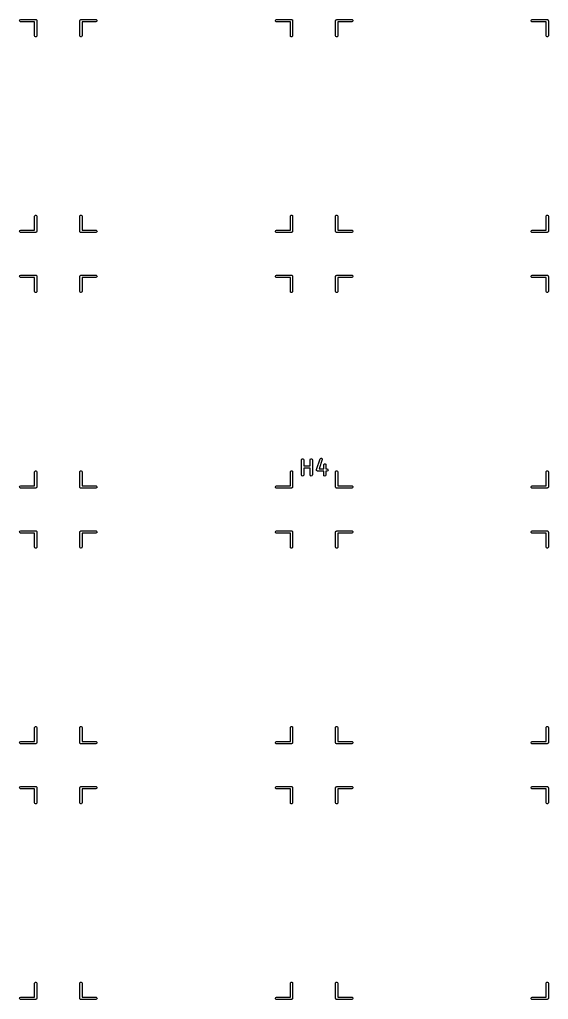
# Model space of a CAD drawing. Extents: x 2.98 to 9.56, y -3.21 to -0.64.
# Drawn here: x 8.181 to 9.565, y -3.207 to -0.642 of the extents above; entities that cross this region are included whole.
import ezdxf

# ---------------------------------------------------------------- set-up
doc = ezdxf.new("R2010")
doc.units = 0
doc.header["$MEASUREMENT"] = 0
doc.layers.add('BLACK', color=7, linetype='CONTINUOUS')

msp = doc.modelspace()

# ---------------------------------------------------------------- linework, layer by layer
at = {"layer": 'BLACK', "linetype": 'CONTINUOUS'}
for p, q in [((8.18114, -0.644172), (8.18215, -0.642423)), ((8.18149, -0.646161), (8.18114, -0.644172)), ((8.18304, -0.647459), (8.18149, -0.646161)), ((8.18215, -0.642423), (8.18405, -0.641732)), ((8.18405, -0.647637), (8.18304, -0.647459)), ((8.18405, -0.641732), (8.22342, -0.641732)), ((8.22047, -0.647637), (8.18405, -0.647637)), ((8.22047, -0.684055), (8.22047, -0.647637)), ((8.22342, -0.641732), (8.22381, -0.641799)), ((8.22381, -0.641799), (8.22393, -0.641777)), ((8.22393, -0.641777), (8.22405, -0.641842)), ((8.22405, -0.641842), (8.22443, -0.64191)), ((8.22443, -0.64191), (8.22502, -0.642403)), ((8.22502, -0.642403), (8.22568, -0.642787)), ((8.22568, -0.642787), (8.22577, -0.643037)), ((8.22577, -0.643037), (8.22598, -0.643208)), ((8.22598, -0.643208), (8.22611, -0.643964)), ((8.22611, -0.643964), (8.22637, -0.644685)), ((8.22637, -0.644685), (8.22637, -0.684055)), ((8.33858, -0.644685), (8.33865, -0.644301)), ((8.33858, -0.684055), (8.33858, -0.644685)), ((8.33862, -0.644172), (8.33869, -0.644058)), ((8.33865, -0.644301), (8.33862, -0.644172)), ((8.33869, -0.644058), (8.33876, -0.643675)), ((8.33876, -0.643675), (8.33925, -0.643087)), ((8.33925, -0.643087), (8.33963, -0.642423)), ((8.33963, -0.642423), (8.33988, -0.642332)), ((8.33988, -0.642332), (8.34005, -0.642127)), ((8.34005, -0.642127), (8.34081, -0.641994)), ((8.34081, -0.641994), (8.34153, -0.641732)), ((8.34153, -0.641732), (8.3809, -0.641732)), ((8.3809, -0.647637), (8.34448, -0.647637)), ((8.34448, -0.647637), (8.34448, -0.684055)), ((8.3809, -0.641732), (8.38191, -0.64191)), ((8.3828, -0.646947), (8.3809, -0.647637)), ((8.38191, -0.64191), (8.38346, -0.643208)), ((8.38381, -0.645197), (8.3828, -0.646947)), ((8.38346, -0.643208), (8.38381, -0.645197)), ((8.85043, -0.644172), (8.85144, -0.642423)), ((8.85079, -0.646161), (8.85043, -0.644172)), ((8.85233, -0.647459), (8.85079, -0.646161)), ((8.85144, -0.642423), (8.85334, -0.641732)), ((8.85334, -0.647637), (8.85233, -0.647459)), ((8.85334, -0.641732), (8.89271, -0.641732)), ((8.88976, -0.647637), (8.85334, -0.647637)), ((8.88976, -0.684055), (8.88976, -0.647637)), ((8.89271, -0.641732), (8.8931, -0.641799)), ((8.8931, -0.641799), (8.89323, -0.641777)), ((8.89323, -0.641777), (8.89334, -0.641842)), ((8.89334, -0.641842), (8.89372, -0.64191)), ((8.89372, -0.64191), (8.89431, -0.642403)), ((8.89431, -0.642403), (8.89497, -0.642787)), ((8.89497, -0.642787), (8.89507, -0.643037)), ((8.89507, -0.643037), (8.89527, -0.643208)), ((8.89527, -0.643208), (8.8954, -0.643964)), ((8.8954, -0.643964), (8.89567, -0.644685)), ((8.89567, -0.644685), (8.89567, -0.684055)), ((9.00787, -0.644685), (9.00794, -0.644301)), ((9.00787, -0.684055), (9.00787, -0.644685)), ((9.00791, -0.644172), (9.00798, -0.644058)), ((9.00794, -0.644301), (9.00791, -0.644172)), ((9.00798, -0.644058), (9.00805, -0.643675)), ((9.00805, -0.643675), (9.00854, -0.643087)), ((9.00854, -0.643087), (9.00892, -0.642423)), ((9.00892, -0.642423), (9.00917, -0.642332)), ((9.00917, -0.642332), (9.00935, -0.642127)), ((9.00935, -0.642127), (9.0101, -0.641994)), ((9.0101, -0.641994), (9.01082, -0.641732)), ((9.01082, -0.641732), (9.05019, -0.641732)), ((9.05019, -0.647637), (9.01378, -0.647637)), ((9.01378, -0.647637), (9.01378, -0.684055)), ((9.05019, -0.641732), (9.0512, -0.64191)), ((9.05209, -0.646947), (9.05019, -0.647637)), ((9.0512, -0.64191), (9.05275, -0.643208)), ((9.0531, -0.645197), (9.05209, -0.646947)), ((9.05275, -0.643208), (9.0531, -0.645197)), ((9.51973, -0.644172), (9.52074, -0.642423)), ((9.52008, -0.646161), (9.51973, -0.644172)), ((9.52162, -0.647459), (9.52008, -0.646161)), ((9.52074, -0.642423), (9.52263, -0.641732)), ((9.52263, -0.647637), (9.52162, -0.647459)), ((9.52263, -0.641732), (9.562, -0.641732)), ((9.55905, -0.647637), (9.52263, -0.647637)), ((9.55905, -0.684055), (9.55905, -0.647637)), ((9.562, -0.641732), (9.56239, -0.641799)), ((9.56239, -0.641799), (9.56252, -0.641777)), ((9.56252, -0.641777), (9.56263, -0.641842)), ((9.56263, -0.641842), (9.56301, -0.64191)), ((9.56301, -0.64191), (9.5636, -0.642403)), ((9.5636, -0.642403), (9.56427, -0.642787)), ((9.56427, -0.642787), (9.56436, -0.643037)), ((9.56436, -0.643037), (9.56456, -0.643208)), ((9.56456, -0.643208), (9.56469, -0.643964)), ((9.56469, -0.643964), (9.56496, -0.644685)), ((9.56496, -0.644685), (9.56496, -0.684055)), ((8.22116, -0.685953), (8.22047, -0.684055)), ((8.22291, -0.686963), (8.22116, -0.685953)), ((8.2249, -0.686612), (8.22291, -0.686963)), ((8.2262, -0.685065), (8.2249, -0.686612)), ((8.22637, -0.684055), (8.2262, -0.685065)), ((8.33927, -0.685953), (8.33858, -0.684055)), ((8.34102, -0.686963), (8.33927, -0.685953)), ((8.34301, -0.686612), (8.34102, -0.686963)), ((8.34431, -0.685065), (8.34301, -0.686612)), ((8.34448, -0.684055), (8.34431, -0.685065)), ((8.89045, -0.685953), (8.88976, -0.684055)), ((8.8922, -0.686963), (8.89045, -0.685953)), ((8.89419, -0.686612), (8.8922, -0.686963)), ((8.89549, -0.685065), (8.89419, -0.686612)), ((8.89567, -0.684055), (8.89549, -0.685065)), ((9.00856, -0.685953), (9.00787, -0.684055)), ((9.01031, -0.686963), (9.00856, -0.685953)), ((9.0123, -0.686612), (9.01031, -0.686963)), ((9.0136, -0.685065), (9.0123, -0.686612)), ((9.01378, -0.684055), (9.0136, -0.685065)), ((9.55974, -0.685953), (9.55905, -0.684055)), ((9.56149, -0.686963), (9.55974, -0.685953)), ((9.56348, -0.686612), (9.56149, -0.686963)), ((9.56478, -0.685065), (9.56348, -0.686612)), ((9.56496, -0.684055), (9.56478, -0.685065)), ((8.22065, -1.15549), (8.22195, -1.15394)), ((8.22195, -1.15394), (8.22393, -1.15359)), ((8.22393, -1.15359), (8.22568, -1.1546)), ((8.33876, -1.15549), (8.34005, -1.15394)), ((8.34005, -1.15394), (8.34204, -1.15359)), ((8.34204, -1.15359), (8.34379, -1.1546)), ((8.88994, -1.15549), (8.89124, -1.15394)), ((8.89124, -1.15394), (8.89323, -1.15359)), ((8.89323, -1.15359), (8.89497, -1.1546)), ((9.00805, -1.15549), (9.00935, -1.15394)), ((9.00935, -1.15394), (9.01134, -1.15359)), ((9.01134, -1.15359), (9.01308, -1.1546)), ((9.55923, -1.15549), (9.56053, -1.15394)), ((9.56053, -1.15394), (9.56252, -1.15359)), ((9.56252, -1.15359), (9.56427, -1.1546)), ((8.22047, -1.1565), (8.22065, -1.15549)), ((8.22047, -1.19291), (8.22047, -1.1565)), ((8.22568, -1.1546), (8.22637, -1.1565)), ((8.22637, -1.1565), (8.22637, -1.19587)), ((8.33858, -1.1565), (8.33876, -1.15549)), ((8.33858, -1.19587), (8.33858, -1.1565)), ((8.34379, -1.1546), (8.34448, -1.1565)), ((8.34448, -1.1565), (8.34448, -1.19291)), ((8.88976, -1.1565), (8.88994, -1.15549)), ((8.88976, -1.19291), (8.88976, -1.1565)), ((8.89497, -1.1546), (8.89567, -1.1565)), ((8.89567, -1.1565), (8.89567, -1.19587)), ((9.00787, -1.1565), (9.00805, -1.15549)), ((9.00787, -1.19587), (9.00787, -1.1565)), ((9.01308, -1.1546), (9.01378, -1.1565)), ((9.01378, -1.1565), (9.01378, -1.19291)), ((9.55905, -1.1565), (9.55923, -1.15549)), ((9.55905, -1.19291), (9.55905, -1.1565)), ((9.56427, -1.1546), (9.56496, -1.1565)), ((9.56496, -1.1565), (9.56496, -1.19587)), ((8.18114, -1.19535), (8.18215, -1.1936)), ((8.18149, -1.19734), (8.18114, -1.19535)), ((8.18304, -1.19864), (8.18149, -1.19734)), ((8.18215, -1.1936), (8.18405, -1.19291)), ((8.18405, -1.19882), (8.18304, -1.19864)), ((8.18405, -1.19291), (8.22047, -1.19291)), ((8.22342, -1.19882), (8.18405, -1.19882)), ((8.22414, -1.19856), (8.22342, -1.19882)), ((8.2249, -1.19842), (8.22414, -1.19856)), ((8.22507, -1.19822), (8.2249, -1.19842)), ((8.22532, -1.19813), (8.22507, -1.19822)), ((8.2257, -1.19746), (8.22532, -1.19813)), ((8.2262, -1.19688), (8.2257, -1.19746)), ((8.22626, -1.19649), (8.2262, -1.19688)), ((8.22633, -1.19638), (8.22626, -1.19649)), ((8.22637, -1.19587), (8.22631, -1.19625)), ((8.22631, -1.19625), (8.22633, -1.19638)), ((8.33884, -1.19659), (8.33858, -1.19587)), ((8.33897, -1.19734), (8.33884, -1.19659)), ((8.33918, -1.19751), (8.33897, -1.19734)), ((8.33927, -1.19776), (8.33918, -1.19751)), ((8.33993, -1.19815), (8.33927, -1.19776)), ((8.34052, -1.19864), (8.33993, -1.19815)), ((8.3409, -1.19871), (8.34052, -1.19864)), ((8.34102, -1.19877), (8.3409, -1.19871)), ((8.34115, -1.19875), (8.34102, -1.19877)), ((8.34153, -1.19882), (8.34115, -1.19875)), ((8.3809, -1.19882), (8.34153, -1.19882)), ((8.34448, -1.19291), (8.3809, -1.19291)), ((8.3809, -1.19291), (8.38191, -1.19309)), ((8.3828, -1.19813), (8.3809, -1.19882)), ((8.38191, -1.19309), (8.38346, -1.19439)), ((8.38381, -1.19638), (8.3828, -1.19813)), ((8.38346, -1.19439), (8.38381, -1.19638)), ((8.85043, -1.19535), (8.85144, -1.1936)), ((8.85079, -1.19734), (8.85043, -1.19535)), ((8.85233, -1.19864), (8.85079, -1.19734)), ((8.85144, -1.1936), (8.85334, -1.19291)), ((8.85334, -1.19882), (8.85233, -1.19864)), ((8.85334, -1.19291), (8.88976, -1.19291)), ((8.89271, -1.19882), (8.85334, -1.19882)), ((8.89343, -1.19856), (8.89271, -1.19882)), ((8.89419, -1.19842), (8.89343, -1.19856)), ((8.89436, -1.19822), (8.89419, -1.19842)), ((8.89461, -1.19813), (8.89436, -1.19822)), ((8.89499, -1.19746), (8.89461, -1.19813)), ((8.89549, -1.19688), (8.89499, -1.19746)), ((8.89555, -1.19649), (8.89549, -1.19688)), ((8.89562, -1.19638), (8.89555, -1.19649)), ((8.89567, -1.19587), (8.8956, -1.19625)), ((8.8956, -1.19625), (8.89562, -1.19638)), ((9.00813, -1.19659), (9.00787, -1.19587)), ((9.00827, -1.19734), (9.00813, -1.19659)), ((9.00847, -1.19751), (9.00827, -1.19734)), ((9.00856, -1.19776), (9.00847, -1.19751)), ((9.00922, -1.19815), (9.00856, -1.19776)), ((9.00981, -1.19864), (9.00922, -1.19815)), ((9.0102, -1.19871), (9.00981, -1.19864)), ((9.01031, -1.19877), (9.0102, -1.19871)), ((9.01044, -1.19875), (9.01031, -1.19877)), ((9.01082, -1.19882), (9.01044, -1.19875)), ((9.05019, -1.19882), (9.01082, -1.19882)), ((9.01378, -1.19291), (9.05019, -1.19291)), ((9.05019, -1.19291), (9.0512, -1.19309)), ((9.05209, -1.19813), (9.05019, -1.19882)), ((9.0512, -1.19309), (9.05275, -1.19439)), ((9.0531, -1.19638), (9.05209, -1.19813)), ((9.05275, -1.19439), (9.0531, -1.19638)), ((9.51973, -1.19535), (9.52074, -1.1936)), ((9.52008, -1.19734), (9.51973, -1.19535)), ((9.52162, -1.19864), (9.52008, -1.19734)), ((9.52074, -1.1936), (9.52263, -1.19291)), ((9.52263, -1.19882), (9.52162, -1.19864)), ((9.52263, -1.19291), (9.55905, -1.19291)), ((9.562, -1.19882), (9.52263, -1.19882)), ((9.56272, -1.19856), (9.562, -1.19882)), ((9.56348, -1.19842), (9.56272, -1.19856)), ((9.56365, -1.19822), (9.56348, -1.19842)), ((9.5639, -1.19813), (9.56365, -1.19822)), ((9.56429, -1.19746), (9.5639, -1.19813)), ((9.56478, -1.19688), (9.56429, -1.19746)), ((9.56485, -1.19649), (9.56478, -1.19688)), ((9.56491, -1.19638), (9.56485, -1.19649)), ((9.56496, -1.19587), (9.56489, -1.19625)), ((9.56489, -1.19625), (9.56491, -1.19638)), ((8.18114, -1.31346), (8.18215, -1.31171)), ((8.18149, -1.31545), (8.18114, -1.31346)), ((8.18304, -1.31675), (8.18149, -1.31545)), ((8.18215, -1.31171), (8.18405, -1.31102)), ((8.18405, -1.31693), (8.18304, -1.31675)), ((8.18405, -1.31102), (8.22342, -1.31102)), ((8.22047, -1.31693), (8.18405, -1.31693)), ((8.22047, -1.35335), (8.22047, -1.31693)), ((8.22342, -1.31102), (8.22381, -1.31109)), ((8.22381, -1.31109), (8.22393, -1.31107)), ((8.22393, -1.31107), (8.22405, -1.31113)), ((8.22405, -1.31113), (8.22443, -1.3112)), ((8.22443, -1.3112), (8.22502, -1.31169)), ((8.22502, -1.31169), (8.22568, -1.31208)), ((8.22568, -1.31208), (8.22577, -1.31233)), ((8.22577, -1.31233), (8.22598, -1.3125)), ((8.22598, -1.3125), (8.22611, -1.31325)), ((8.22611, -1.31325), (8.22637, -1.31398)), ((8.22637, -1.31398), (8.22637, -1.35335)), ((8.33858, -1.31398), (8.33865, -1.31359)), ((8.33858, -1.35335), (8.33858, -1.31398)), ((8.33862, -1.31346), (8.33869, -1.31335)), ((8.33865, -1.31359), (8.33862, -1.31346)), ((8.33869, -1.31335), (8.33876, -1.31297)), ((8.33876, -1.31297), (8.33925, -1.31238)), ((8.33925, -1.31238), (8.33963, -1.31171)), ((8.33963, -1.31171), (8.33988, -1.31162)), ((8.33988, -1.31162), (8.34005, -1.31142)), ((8.34005, -1.31142), (8.34081, -1.31129)), ((8.34081, -1.31129), (8.34153, -1.31102)), ((8.34153, -1.31102), (8.3809, -1.31102)), ((8.3809, -1.31693), (8.34448, -1.31693)), ((8.34448, -1.31693), (8.34448, -1.35335)), ((8.3809, -1.31102), (8.38191, -1.3112)), ((8.3828, -1.31624), (8.3809, -1.31693)), ((8.38191, -1.3112), (8.38346, -1.3125)), ((8.38381, -1.31449), (8.3828, -1.31624)), ((8.38346, -1.3125), (8.38381, -1.31449)), ((8.85043, -1.31346), (8.85144, -1.31171)), ((8.85079, -1.31545), (8.85043, -1.31346)), ((8.85233, -1.31675), (8.85079, -1.31545)), ((8.85144, -1.31171), (8.85334, -1.31102)), ((8.85334, -1.31693), (8.85233, -1.31675)), ((8.85334, -1.31102), (8.89271, -1.31102)), ((8.88976, -1.31693), (8.85334, -1.31693)), ((8.88976, -1.35335), (8.88976, -1.31693)), ((8.89271, -1.31102), (8.8931, -1.31109)), ((8.8931, -1.31109), (8.89323, -1.31107)), ((8.89323, -1.31107), (8.89334, -1.31113)), ((8.89334, -1.31113), (8.89372, -1.3112)), ((8.89372, -1.3112), (8.89431, -1.31169)), ((8.89431, -1.31169), (8.89497, -1.31208)), ((8.89497, -1.31208), (8.89507, -1.31233)), ((8.89507, -1.31233), (8.89527, -1.3125)), ((8.89527, -1.3125), (8.8954, -1.31325)), ((8.8954, -1.31325), (8.89567, -1.31398)), ((8.89567, -1.31398), (8.89567, -1.35335)), ((9.00787, -1.31398), (9.00794, -1.31359)), ((9.00787, -1.35335), (9.00787, -1.31398)), ((9.00791, -1.31346), (9.00798, -1.31335)), ((9.00794, -1.31359), (9.00791, -1.31346)), ((9.00798, -1.31335), (9.00805, -1.31297)), ((9.00805, -1.31297), (9.00854, -1.31238)), ((9.00854, -1.31238), (9.00892, -1.31171)), ((9.00892, -1.31171), (9.00917, -1.31162)), ((9.00917, -1.31162), (9.00935, -1.31142)), ((9.00935, -1.31142), (9.0101, -1.31129)), ((9.0101, -1.31129), (9.01082, -1.31102)), ((9.01082, -1.31102), (9.05019, -1.31102)), ((9.05019, -1.31693), (9.01378, -1.31693)), ((9.01378, -1.31693), (9.01378, -1.35335)), ((9.05019, -1.31102), (9.0512, -1.3112)), ((9.05209, -1.31624), (9.05019, -1.31693)), ((9.0512, -1.3112), (9.05275, -1.3125)), ((9.0531, -1.31449), (9.05209, -1.31624)), ((9.05275, -1.3125), (9.0531, -1.31449)), ((9.51973, -1.31346), (9.52074, -1.31171)), ((9.52008, -1.31545), (9.51973, -1.31346)), ((9.52162, -1.31675), (9.52008, -1.31545)), ((9.52074, -1.31171), (9.52263, -1.31102)), ((9.52263, -1.31693), (9.52162, -1.31675)), ((9.52263, -1.31102), (9.562, -1.31102)), ((9.55905, -1.31693), (9.52263, -1.31693)), ((9.55905, -1.35335), (9.55905, -1.31693)), ((9.562, -1.31102), (9.56239, -1.31109)), ((9.56239, -1.31109), (9.56252, -1.31107)), ((9.56252, -1.31107), (9.56263, -1.31113)), ((9.56263, -1.31113), (9.56301, -1.3112)), ((9.56301, -1.3112), (9.5636, -1.31169)), ((9.5636, -1.31169), (9.56427, -1.31208)), ((9.56427, -1.31208), (9.56436, -1.31233)), ((9.56436, -1.31233), (9.56456, -1.3125)), ((9.56456, -1.3125), (9.56469, -1.31325)), ((9.56469, -1.31325), (9.56496, -1.31398)), ((9.56496, -1.31398), (9.56496, -1.35335)), ((8.22116, -1.35524), (8.22047, -1.35335)), ((8.22291, -1.35625), (8.22116, -1.35524)), ((8.2249, -1.3559), (8.22291, -1.35625)), ((8.2262, -1.35436), (8.2249, -1.3559)), ((8.22637, -1.35335), (8.2262, -1.35436)), ((8.33927, -1.35524), (8.33858, -1.35335)), ((8.34102, -1.35625), (8.33927, -1.35524)), ((8.34301, -1.3559), (8.34102, -1.35625)), ((8.34431, -1.35436), (8.34301, -1.3559)), ((8.34448, -1.35335), (8.34431, -1.35436)), ((8.89045, -1.35524), (8.88976, -1.35335)), ((8.8922, -1.35625), (8.89045, -1.35524)), ((8.89419, -1.3559), (8.8922, -1.35625)), ((8.89549, -1.35436), (8.89419, -1.3559)), ((8.89567, -1.35335), (8.89549, -1.35436)), ((9.00856, -1.35524), (9.00787, -1.35335)), ((9.01031, -1.35625), (9.00856, -1.35524)), ((9.0123, -1.3559), (9.01031, -1.35625)), ((9.0136, -1.35436), (9.0123, -1.3559)), ((9.01378, -1.35335), (9.0136, -1.35436)), ((9.55974, -1.35524), (9.55905, -1.35335)), ((9.56149, -1.35625), (9.55974, -1.35524)), ((9.56348, -1.3559), (9.56149, -1.35625)), ((9.56478, -1.35436), (9.56348, -1.3559)), ((9.56496, -1.35335), (9.56478, -1.35436)), ((8.91882, -1.79438), (8.919, -1.79337)), ((8.91882, -1.83375), (8.91882, -1.79438)), ((8.919, -1.79337), (8.92029, -1.79183)), ((8.92029, -1.79183), (8.92228, -1.79148)), ((8.92228, -1.79148), (8.92403, -1.79249)), ((8.92403, -1.79249), (8.92472, -1.79438)), ((8.92472, -1.79438), (8.92472, -1.81018)), ((8.94132, -1.79438), (8.94149, -1.79337)), ((8.94132, -1.81018), (8.94132, -1.79438)), ((8.94149, -1.79337), (8.94279, -1.79183)), ((8.94279, -1.79183), (8.94478, -1.79148)), ((8.94478, -1.79148), (8.94653, -1.79249)), ((8.94653, -1.79249), (8.94722, -1.79438)), ((8.94722, -1.79438), (8.94722, -1.83375)), ((8.95834, -1.8197), (8.96771, -1.79158)), ((8.97332, -1.79344), (8.96524, -1.81768)), ((8.96771, -1.79158), (8.9682, -1.79067)), ((8.9682, -1.79067), (8.96992, -1.78962)), ((8.96992, -1.78962), (8.97192, -1.78991)), ((8.97192, -1.78991), (8.97326, -1.79142)), ((8.97326, -1.79142), (8.97332, -1.79344)), ((8.92472, -1.81018), (8.94132, -1.81018)), ((8.94132, -1.81608), (8.92472, -1.81608)), ((8.92472, -1.81608), (8.92472, -1.83375)), ((8.94132, -1.83375), (8.94132, -1.81608)), ((8.95823, -1.82012), (8.95835, -1.81992)), ((8.95837, -1.82091), (8.95823, -1.82012)), ((8.95835, -1.81992), (8.95834, -1.8197)), ((8.9584, -1.82172), (8.95837, -1.82091)), ((8.96524, -1.81768), (8.97694, -1.81768)), ((8.97694, -1.80751), (8.97711, -1.8065)), ((8.97694, -1.81768), (8.97694, -1.80751)), ((8.97711, -1.8065), (8.97841, -1.80495)), ((8.97841, -1.80495), (8.9804, -1.8046)), ((8.9804, -1.8046), (8.98215, -1.80561)), ((8.98215, -1.80561), (8.98284, -1.80751)), ((8.98284, -1.80751), (8.98284, -1.81768)), ((8.98284, -1.81768), (8.98551, -1.81768)), ((8.98551, -1.81768), (8.98652, -1.81786)), ((8.98652, -1.81786), (8.98807, -1.81915)), ((8.98807, -1.81915), (8.98842, -1.82114)), ((8.22047, -1.82579), (8.22065, -1.82478)), ((8.22047, -1.8622), (8.22047, -1.82579)), ((8.22065, -1.82478), (8.22195, -1.82323)), ((8.22195, -1.82323), (8.22393, -1.82288)), ((8.22393, -1.82288), (8.22568, -1.82389)), ((8.22568, -1.82389), (8.22637, -1.82579)), ((8.22637, -1.82579), (8.22637, -1.86516)), ((8.33858, -1.82579), (8.33876, -1.82478)), ((8.33858, -1.86516), (8.33858, -1.82579)), ((8.33876, -1.82478), (8.34005, -1.82323)), ((8.34005, -1.82323), (8.34204, -1.82288)), ((8.34204, -1.82288), (8.34379, -1.82389)), ((8.34379, -1.82389), (8.34448, -1.82579)), ((8.34448, -1.82579), (8.34448, -1.8622)), ((8.88976, -1.82579), (8.88994, -1.82478)), ((8.88976, -1.8622), (8.88976, -1.82579)), ((8.88994, -1.82478), (8.89124, -1.82323)), ((8.89124, -1.82323), (8.89323, -1.82288)), ((8.89323, -1.82288), (8.89497, -1.82389)), ((8.89497, -1.82389), (8.89567, -1.82579)), ((8.89567, -1.82579), (8.89567, -1.86516)), ((8.91951, -1.83565), (8.91882, -1.83375)), ((8.92126, -1.83666), (8.91951, -1.83565)), ((8.92325, -1.83631), (8.92126, -1.83666)), ((8.92455, -1.83476), (8.92325, -1.83631)), ((8.92472, -1.83375), (8.92455, -1.83476)), ((8.94201, -1.83565), (8.94132, -1.83375)), ((8.94376, -1.83666), (8.94201, -1.83565)), ((8.94574, -1.83631), (8.94376, -1.83666)), ((8.94704, -1.83476), (8.94574, -1.83631)), ((8.94722, -1.83375), (8.94704, -1.83476)), ((8.95854, -1.82188), (8.9584, -1.82172)), ((8.95858, -1.82211), (8.95854, -1.82188)), ((8.9592, -1.82262), (8.95858, -1.82211)), ((8.95974, -1.82323), (8.9592, -1.82262)), ((8.95996, -1.82326), (8.95974, -1.82323)), ((8.96013, -1.82341), (8.95996, -1.82326)), ((8.96114, -1.82358), (8.96013, -1.82341)), ((8.97694, -1.82358), (8.96114, -1.82358)), ((8.97694, -1.83375), (8.97694, -1.82358)), ((8.97763, -1.83565), (8.97694, -1.83375)), ((8.97938, -1.83666), (8.97763, -1.83565)), ((8.98137, -1.83631), (8.97938, -1.83666)), ((8.98266, -1.83476), (8.98137, -1.83631)), ((8.98284, -1.83375), (8.98266, -1.83476)), ((8.98551, -1.82358), (8.98284, -1.82358)), ((8.98284, -1.82358), (8.98284, -1.83375)), ((8.98741, -1.82289), (8.98551, -1.82358)), ((8.98842, -1.82114), (8.98741, -1.82289)), ((9.00787, -1.82579), (9.00805, -1.82478)), ((9.00787, -1.86516), (9.00787, -1.82579)), ((9.00805, -1.82478), (9.00935, -1.82323)), ((9.00935, -1.82323), (9.01134, -1.82288)), ((9.01134, -1.82288), (9.01308, -1.82389)), ((9.01308, -1.82389), (9.01378, -1.82579)), ((9.01378, -1.82579), (9.01378, -1.8622)), ((9.55905, -1.82579), (9.55923, -1.82478)), ((9.55905, -1.8622), (9.55905, -1.82579)), ((9.55923, -1.82478), (9.56053, -1.82323)), ((9.56053, -1.82323), (9.56252, -1.82288)), ((9.56252, -1.82288), (9.56427, -1.82389)), ((9.56427, -1.82389), (9.56496, -1.82579)), ((9.56496, -1.82579), (9.56496, -1.86516)), ((8.18114, -1.86464), (8.18215, -1.86289)), ((8.18149, -1.86663), (8.18114, -1.86464)), ((8.18304, -1.86793), (8.18149, -1.86663)), ((8.18215, -1.86289), (8.18405, -1.8622)), ((8.18405, -1.86811), (8.18304, -1.86793)), ((8.18405, -1.8622), (8.22047, -1.8622)), ((8.22342, -1.86811), (8.18405, -1.86811)), ((8.22414, -1.86785), (8.22342, -1.86811)), ((8.2249, -1.86771), (8.22414, -1.86785)), ((8.22507, -1.86751), (8.2249, -1.86771)), ((8.22532, -1.86742), (8.22507, -1.86751)), ((8.2257, -1.86675), (8.22532, -1.86742)), ((8.2262, -1.86617), (8.2257, -1.86675)), ((8.22626, -1.86578), (8.2262, -1.86617)), ((8.22633, -1.86567), (8.22626, -1.86578)), ((8.22637, -1.86516), (8.22631, -1.86554)), ((8.22631, -1.86554), (8.22633, -1.86567)), ((8.33884, -1.86588), (8.33858, -1.86516)), ((8.33897, -1.86663), (8.33884, -1.86588)), ((8.33918, -1.8668), (8.33897, -1.86663)), ((8.33927, -1.86705), (8.33918, -1.8668)), ((8.33993, -1.86744), (8.33927, -1.86705)), ((8.34052, -1.86793), (8.33993, -1.86744)), ((8.3409, -1.868), (8.34052, -1.86793)), ((8.34102, -1.86806), (8.3409, -1.868)), ((8.34115, -1.86804), (8.34102, -1.86806)), ((8.34153, -1.86811), (8.34115, -1.86804)), ((8.3809, -1.86811), (8.34153, -1.86811)), ((8.34448, -1.8622), (8.3809, -1.8622)), ((8.3809, -1.8622), (8.38191, -1.86238)), ((8.3828, -1.86742), (8.3809, -1.86811)), ((8.38191, -1.86238), (8.38346, -1.86368)), ((8.38381, -1.86567), (8.3828, -1.86742)), ((8.38346, -1.86368), (8.38381, -1.86567)), ((8.85043, -1.86464), (8.85144, -1.86289)), ((8.85079, -1.86663), (8.85043, -1.86464)), ((8.85233, -1.86793), (8.85079, -1.86663)), ((8.85144, -1.86289), (8.85334, -1.8622)), ((8.85334, -1.86811), (8.85233, -1.86793)), ((8.85334, -1.8622), (8.88976, -1.8622)), ((8.89271, -1.86811), (8.85334, -1.86811)), ((8.89343, -1.86785), (8.89271, -1.86811)), ((8.89419, -1.86771), (8.89343, -1.86785)), ((8.89436, -1.86751), (8.89419, -1.86771)), ((8.89461, -1.86742), (8.89436, -1.86751)), ((8.89499, -1.86675), (8.89461, -1.86742)), ((8.89549, -1.86617), (8.89499, -1.86675)), ((8.89555, -1.86578), (8.89549, -1.86617)), ((8.89562, -1.86567), (8.89555, -1.86578)), ((8.89567, -1.86516), (8.8956, -1.86554)), ((8.8956, -1.86554), (8.89562, -1.86567)), ((9.00813, -1.86588), (9.00787, -1.86516)), ((9.00827, -1.86663), (9.00813, -1.86588)), ((9.00847, -1.8668), (9.00827, -1.86663)), ((9.00856, -1.86705), (9.00847, -1.8668)), ((9.00922, -1.86744), (9.00856, -1.86705)), ((9.00981, -1.86793), (9.00922, -1.86744)), ((9.0102, -1.868), (9.00981, -1.86793)), ((9.01031, -1.86806), (9.0102, -1.868)), ((9.01044, -1.86804), (9.01031, -1.86806)), ((9.01082, -1.86811), (9.01044, -1.86804)), ((9.05019, -1.86811), (9.01082, -1.86811)), ((9.01378, -1.8622), (9.05019, -1.8622)), ((9.05019, -1.8622), (9.0512, -1.86238)), ((9.05209, -1.86742), (9.05019, -1.86811)), ((9.0512, -1.86238), (9.05275, -1.86368)), ((9.0531, -1.86567), (9.05209, -1.86742)), ((9.05275, -1.86368), (9.0531, -1.86567)), ((9.51973, -1.86464), (9.52074, -1.86289)), ((9.52008, -1.86663), (9.51973, -1.86464)), ((9.52162, -1.86793), (9.52008, -1.86663)), ((9.52074, -1.86289), (9.52263, -1.8622)), ((9.52263, -1.86811), (9.52162, -1.86793)), ((9.52263, -1.8622), (9.55905, -1.8622)), ((9.562, -1.86811), (9.52263, -1.86811)), ((9.56272, -1.86785), (9.562, -1.86811)), ((9.56348, -1.86771), (9.56272, -1.86785)), ((9.56365, -1.86751), (9.56348, -1.86771)), ((9.5639, -1.86742), (9.56365, -1.86751)), ((9.56429, -1.86675), (9.5639, -1.86742)), ((9.56478, -1.86617), (9.56429, -1.86675)), ((9.56485, -1.86578), (9.56478, -1.86617)), ((9.56491, -1.86567), (9.56485, -1.86578)), ((9.56496, -1.86516), (9.56489, -1.86554)), ((9.56489, -1.86554), (9.56491, -1.86567)), ((8.18114, -1.98275), (8.18215, -1.981)), ((8.18149, -1.98474), (8.18114, -1.98275)), ((8.18304, -1.98604), (8.18149, -1.98474)), ((8.18215, -1.981), (8.18405, -1.98031)), ((8.18405, -1.98622), (8.18304, -1.98604)), ((8.18405, -1.98031), (8.22342, -1.98031)), ((8.22047, -1.98622), (8.18405, -1.98622)), ((8.22047, -2.02264), (8.22047, -1.98622)), ((8.22342, -1.98031), (8.22381, -1.98038)), ((8.22381, -1.98038), (8.22393, -1.98036)), ((8.22393, -1.98036), (8.22405, -1.98042)), ((8.22405, -1.98042), (8.22443, -1.98049)), ((8.22443, -1.98049), (8.22502, -1.98099)), ((8.22502, -1.98099), (8.22568, -1.98137)), ((8.22568, -1.98137), (8.22577, -1.98162)), ((8.22577, -1.98162), (8.22598, -1.98179)), ((8.22598, -1.98179), (8.22611, -1.98255)), ((8.22611, -1.98255), (8.22637, -1.98327)), ((8.22637, -1.98327), (8.22637, -2.02264)), ((8.33858, -1.98327), (8.33865, -1.98288)), ((8.33858, -2.02264), (8.33858, -1.98327)), ((8.33862, -1.98275), (8.33869, -1.98264)), ((8.33865, -1.98288), (8.33862, -1.98275)), ((8.33869, -1.98264), (8.33876, -1.98226)), ((8.33876, -1.98226), (8.33925, -1.98167)), ((8.33925, -1.98167), (8.33963, -1.981)), ((8.33963, -1.981), (8.33988, -1.98091)), ((8.33988, -1.98091), (8.34005, -1.98071)), ((8.34005, -1.98071), (8.34081, -1.98058)), ((8.34081, -1.98058), (8.34153, -1.98031)), ((8.34153, -1.98031), (8.3809, -1.98031)), ((8.3809, -1.98622), (8.34448, -1.98622)), ((8.34448, -1.98622), (8.34448, -2.02264)), ((8.3809, -1.98031), (8.38191, -1.98049)), ((8.3828, -1.98553), (8.3809, -1.98622)), ((8.38191, -1.98049), (8.38346, -1.98179)), ((8.38381, -1.98378), (8.3828, -1.98553)), ((8.38346, -1.98179), (8.38381, -1.98378)), ((8.85043, -1.98275), (8.85144, -1.981)), ((8.85079, -1.98474), (8.85043, -1.98275)), ((8.85233, -1.98604), (8.85079, -1.98474)), ((8.85144, -1.981), (8.85334, -1.98031)), ((8.85334, -1.98622), (8.85233, -1.98604)), ((8.85334, -1.98031), (8.89271, -1.98031)), ((8.88976, -1.98622), (8.85334, -1.98622)), ((8.88976, -2.02264), (8.88976, -1.98622)), ((8.89271, -1.98031), (8.8931, -1.98038)), ((8.8931, -1.98038), (8.89323, -1.98036)), ((8.89323, -1.98036), (8.89334, -1.98042)), ((8.89334, -1.98042), (8.89372, -1.98049)), ((8.89372, -1.98049), (8.89431, -1.98099)), ((8.89431, -1.98099), (8.89497, -1.98137)), ((8.89497, -1.98137), (8.89507, -1.98162)), ((8.89507, -1.98162), (8.89527, -1.98179)), ((8.89527, -1.98179), (8.8954, -1.98255)), ((8.8954, -1.98255), (8.89567, -1.98327)), ((8.89567, -1.98327), (8.89567, -2.02264)), ((9.00787, -1.98327), (9.00794, -1.98288)), ((9.00787, -2.02264), (9.00787, -1.98327)), ((9.00791, -1.98275), (9.00798, -1.98264)), ((9.00794, -1.98288), (9.00791, -1.98275)), ((9.00798, -1.98264), (9.00805, -1.98226)), ((9.00805, -1.98226), (9.00854, -1.98167)), ((9.00854, -1.98167), (9.00892, -1.981)), ((9.00892, -1.981), (9.00917, -1.98091)), ((9.00917, -1.98091), (9.00935, -1.98071)), ((9.00935, -1.98071), (9.0101, -1.98058)), ((9.0101, -1.98058), (9.01082, -1.98031)), ((9.01082, -1.98031), (9.05019, -1.98031)), ((9.05019, -1.98622), (9.01378, -1.98622)), ((9.01378, -1.98622), (9.01378, -2.02264)), ((9.05019, -1.98031), (9.0512, -1.98049)), ((9.05209, -1.98553), (9.05019, -1.98622)), ((9.0512, -1.98049), (9.05275, -1.98179)), ((9.0531, -1.98378), (9.05209, -1.98553)), ((9.05275, -1.98179), (9.0531, -1.98378)), ((9.51973, -1.98275), (9.52074, -1.981)), ((9.52008, -1.98474), (9.51973, -1.98275)), ((9.52162, -1.98604), (9.52008, -1.98474)), ((9.52074, -1.981), (9.52263, -1.98031)), ((9.52263, -1.98622), (9.52162, -1.98604)), ((9.52263, -1.98031), (9.562, -1.98031)), ((9.55905, -1.98622), (9.52263, -1.98622)), ((9.55905, -2.02264), (9.55905, -1.98622)), ((9.562, -1.98031), (9.56239, -1.98038)), ((9.56239, -1.98038), (9.56252, -1.98036)), ((9.56252, -1.98036), (9.56263, -1.98042)), ((9.56263, -1.98042), (9.56301, -1.98049)), ((9.56301, -1.98049), (9.5636, -1.98099)), ((9.5636, -1.98099), (9.56427, -1.98137)), ((9.56427, -1.98137), (9.56436, -1.98162)), ((9.56436, -1.98162), (9.56456, -1.98179)), ((9.56456, -1.98179), (9.56469, -1.98255)), ((9.56469, -1.98255), (9.56496, -1.98327)), ((9.56496, -1.98327), (9.56496, -2.02264)), ((8.22116, -2.02453), (8.22047, -2.02264)), ((8.22291, -2.02554), (8.22116, -2.02453)), ((8.2249, -2.02519), (8.22291, -2.02554)), ((8.2262, -2.02365), (8.2249, -2.02519)), ((8.22637, -2.02264), (8.2262, -2.02365)), ((8.33927, -2.02453), (8.33858, -2.02264)), ((8.34102, -2.02554), (8.33927, -2.02453)), ((8.34301, -2.02519), (8.34102, -2.02554)), ((8.34431, -2.02365), (8.34301, -2.02519)), ((8.34448, -2.02264), (8.34431, -2.02365)), ((8.89045, -2.02453), (8.88976, -2.02264)), ((8.8922, -2.02554), (8.89045, -2.02453)), ((8.89419, -2.02519), (8.8922, -2.02554)), ((8.89549, -2.02365), (8.89419, -2.02519)), ((8.89567, -2.02264), (8.89549, -2.02365)), ((9.00856, -2.02453), (9.00787, -2.02264)), ((9.01031, -2.02554), (9.00856, -2.02453)), ((9.0123, -2.02519), (9.01031, -2.02554)), ((9.0136, -2.02365), (9.0123, -2.02519)), ((9.01378, -2.02264), (9.0136, -2.02365)), ((9.55974, -2.02453), (9.55905, -2.02264)), ((9.56149, -2.02554), (9.55974, -2.02453)), ((9.56348, -2.02519), (9.56149, -2.02554)), ((9.56478, -2.02365), (9.56348, -2.02519)), ((9.56496, -2.02264), (9.56478, -2.02365)), ((8.22047, -2.49508), (8.22065, -2.49407)), ((8.22047, -2.5315), (8.22047, -2.49508)), ((8.22065, -2.49407), (8.22195, -2.49252)), ((8.22195, -2.49252), (8.22393, -2.49217)), ((8.22393, -2.49217), (8.22568, -2.49318)), ((8.22568, -2.49318), (8.22637, -2.49508)), ((8.22637, -2.49508), (8.22637, -2.53445)), ((8.33858, -2.49508), (8.33876, -2.49407)), ((8.33858, -2.53445), (8.33858, -2.49508)), ((8.33876, -2.49407), (8.34005, -2.49252)), ((8.34005, -2.49252), (8.34204, -2.49217)), ((8.34204, -2.49217), (8.34379, -2.49318)), ((8.34379, -2.49318), (8.34448, -2.49508)), ((8.34448, -2.49508), (8.34448, -2.5315)), ((8.88976, -2.49508), (8.88994, -2.49407)), ((8.88976, -2.5315), (8.88976, -2.49508)), ((8.88994, -2.49407), (8.89124, -2.49252)), ((8.89124, -2.49252), (8.89323, -2.49217)), ((8.89323, -2.49217), (8.89497, -2.49318)), ((8.89497, -2.49318), (8.89567, -2.49508)), ((8.89567, -2.49508), (8.89567, -2.53445)), ((9.00787, -2.49508), (9.00805, -2.49407)), ((9.00787, -2.53445), (9.00787, -2.49508)), ((9.00805, -2.49407), (9.00935, -2.49252)), ((9.00935, -2.49252), (9.01134, -2.49217)), ((9.01134, -2.49217), (9.01308, -2.49318)), ((9.01308, -2.49318), (9.01378, -2.49508)), ((9.01378, -2.49508), (9.01378, -2.5315)), ((9.55905, -2.49508), (9.55923, -2.49407)), ((9.55905, -2.5315), (9.55905, -2.49508)), ((9.55923, -2.49407), (9.56053, -2.49252)), ((9.56053, -2.49252), (9.56252, -2.49217)), ((9.56252, -2.49217), (9.56427, -2.49318)), ((9.56427, -2.49318), (9.56496, -2.49508)), ((9.56496, -2.49508), (9.56496, -2.53445)), ((8.18114, -2.53394), (8.18215, -2.53219)), ((8.18149, -2.53592), (8.18114, -2.53394)), ((8.18304, -2.53722), (8.18149, -2.53592)), ((8.18215, -2.53219), (8.18405, -2.5315)), ((8.18405, -2.5374), (8.18304, -2.53722)), ((8.18405, -2.5315), (8.22047, -2.5315)), ((8.22342, -2.5374), (8.18405, -2.5374)), ((8.22414, -2.53714), (8.22342, -2.5374)), ((8.2249, -2.537), (8.22414, -2.53714)), ((8.22507, -2.5368), (8.2249, -2.537)), ((8.22532, -2.53671), (8.22507, -2.5368)), ((8.2257, -2.53605), (8.22532, -2.53671)), ((8.2262, -2.53546), (8.2257, -2.53605)), ((8.22626, -2.53507), (8.2262, -2.53546)), ((8.22633, -2.53496), (8.22626, -2.53507)), ((8.22637, -2.53445), (8.22631, -2.53483)), ((8.22631, -2.53483), (8.22633, -2.53496)), ((8.33884, -2.53517), (8.33858, -2.53445)), ((8.33897, -2.53592), (8.33884, -2.53517)), ((8.33918, -2.5361), (8.33897, -2.53592)), ((8.33927, -2.53635), (8.33918, -2.5361)), ((8.33993, -2.53673), (8.33927, -2.53635)), ((8.34052, -2.53722), (8.33993, -2.53673)), ((8.3409, -2.53729), (8.34052, -2.53722)), ((8.34102, -2.53736), (8.3409, -2.53729)), ((8.34115, -2.53733), (8.34102, -2.53736)), ((8.34153, -2.5374), (8.34115, -2.53733)), ((8.3809, -2.5374), (8.34153, -2.5374)), ((8.34448, -2.5315), (8.3809, -2.5315)), ((8.3809, -2.5315), (8.38191, -2.53167)), ((8.3828, -2.53671), (8.3809, -2.5374)), ((8.38191, -2.53167), (8.38346, -2.53297)), ((8.38381, -2.53496), (8.3828, -2.53671)), ((8.38346, -2.53297), (8.38381, -2.53496)), ((8.85043, -2.53394), (8.85144, -2.53219)), ((8.85079, -2.53592), (8.85043, -2.53394)), ((8.85233, -2.53722), (8.85079, -2.53592)), ((8.85144, -2.53219), (8.85334, -2.5315)), ((8.85334, -2.5374), (8.85233, -2.53722)), ((8.85334, -2.5315), (8.88976, -2.5315)), ((8.89271, -2.5374), (8.85334, -2.5374)), ((8.89343, -2.53714), (8.89271, -2.5374)), ((8.89419, -2.537), (8.89343, -2.53714)), ((8.89436, -2.5368), (8.89419, -2.537)), ((8.89461, -2.53671), (8.89436, -2.5368)), ((8.89499, -2.53605), (8.89461, -2.53671)), ((8.89549, -2.53546), (8.89499, -2.53605)), ((8.89555, -2.53507), (8.89549, -2.53546)), ((8.89562, -2.53496), (8.89555, -2.53507)), ((8.89567, -2.53445), (8.8956, -2.53483)), ((8.8956, -2.53483), (8.89562, -2.53496)), ((9.00813, -2.53517), (9.00787, -2.53445)), ((9.00827, -2.53592), (9.00813, -2.53517)), ((9.00847, -2.5361), (9.00827, -2.53592)), ((9.00856, -2.53635), (9.00847, -2.5361)), ((9.00922, -2.53673), (9.00856, -2.53635)), ((9.00981, -2.53722), (9.00922, -2.53673)), ((9.0102, -2.53729), (9.00981, -2.53722)), ((9.01031, -2.53736), (9.0102, -2.53729)), ((9.01044, -2.53733), (9.01031, -2.53736)), ((9.01082, -2.5374), (9.01044, -2.53733)), ((9.05019, -2.5374), (9.01082, -2.5374)), ((9.01378, -2.5315), (9.05019, -2.5315)), ((9.05019, -2.5315), (9.0512, -2.53167)), ((9.05209, -2.53671), (9.05019, -2.5374)), ((9.0512, -2.53167), (9.05275, -2.53297)), ((9.0531, -2.53496), (9.05209, -2.53671)), ((9.05275, -2.53297), (9.0531, -2.53496)), ((9.51973, -2.53394), (9.52074, -2.53219)), ((9.52008, -2.53592), (9.51973, -2.53394)), ((9.52162, -2.53722), (9.52008, -2.53592)), ((9.52074, -2.53219), (9.52263, -2.5315)), ((9.52263, -2.5374), (9.52162, -2.53722)), ((9.52263, -2.5315), (9.55905, -2.5315)), ((9.562, -2.5374), (9.52263, -2.5374)), ((9.56272, -2.53714), (9.562, -2.5374)), ((9.56348, -2.537), (9.56272, -2.53714)), ((9.56365, -2.5368), (9.56348, -2.537)), ((9.5639, -2.53671), (9.56365, -2.5368)), ((9.56429, -2.53605), (9.5639, -2.53671)), ((9.56478, -2.53546), (9.56429, -2.53605)), ((9.56485, -2.53507), (9.56478, -2.53546)), ((9.56491, -2.53496), (9.56485, -2.53507)), ((9.56496, -2.53445), (9.56489, -2.53483)), ((9.56489, -2.53483), (9.56491, -2.53496)), ((8.18114, -2.65204), (8.18215, -2.6503)), ((8.18149, -2.65403), (8.18114, -2.65204)), ((8.18304, -2.65533), (8.18149, -2.65403)), ((8.18215, -2.6503), (8.18405, -2.6496)), ((8.18405, -2.65551), (8.18304, -2.65533)), ((8.18405, -2.6496), (8.22342, -2.6496)), ((8.22047, -2.65551), (8.18405, -2.65551)), ((8.22047, -2.69193), (8.22047, -2.65551)), ((8.22342, -2.6496), (8.22381, -2.64967)), ((8.22381, -2.64967), (8.22393, -2.64965)), ((8.22393, -2.64965), (8.22405, -2.64972)), ((8.22405, -2.64972), (8.22443, -2.64978)), ((8.22443, -2.64978), (8.22502, -2.65028)), ((8.22502, -2.65028), (8.22568, -2.65066)), ((8.22568, -2.65066), (8.22577, -2.65091)), ((8.22577, -2.65091), (8.22598, -2.65108)), ((8.22598, -2.65108), (8.22611, -2.65184)), ((8.22611, -2.65184), (8.22637, -2.65256)), ((8.22637, -2.65256), (8.22637, -2.69193)), ((8.33858, -2.65256), (8.33865, -2.65217)), ((8.33858, -2.69193), (8.33858, -2.65256)), ((8.33862, -2.65204), (8.33869, -2.65193)), ((8.33865, -2.65217), (8.33862, -2.65204)), ((8.33869, -2.65193), (8.33876, -2.65155)), ((8.33876, -2.65155), (8.33925, -2.65096)), ((8.33925, -2.65096), (8.33963, -2.6503)), ((8.33963, -2.6503), (8.33988, -2.6502)), ((8.33988, -2.6502), (8.34005, -2.65)), ((8.34005, -2.65), (8.34081, -2.64987)), ((8.34081, -2.64987), (8.34153, -2.6496)), ((8.34153, -2.6496), (8.3809, -2.6496)), ((8.3809, -2.65551), (8.34448, -2.65551)), ((8.34448, -2.65551), (8.34448, -2.69193)), ((8.3809, -2.6496), (8.38191, -2.64978)), ((8.3828, -2.65482), (8.3809, -2.65551)), ((8.38191, -2.64978), (8.38346, -2.65108)), ((8.38381, -2.65307), (8.3828, -2.65482)), ((8.38346, -2.65108), (8.38381, -2.65307)), ((8.85043, -2.65204), (8.85144, -2.6503)), ((8.85079, -2.65403), (8.85043, -2.65204)), ((8.85233, -2.65533), (8.85079, -2.65403)), ((8.85144, -2.6503), (8.85334, -2.6496)), ((8.85334, -2.65551), (8.85233, -2.65533)), ((8.85334, -2.6496), (8.89271, -2.6496)), ((8.88976, -2.65551), (8.85334, -2.65551)), ((8.88976, -2.69193), (8.88976, -2.65551)), ((8.89271, -2.6496), (8.8931, -2.64967)), ((8.8931, -2.64967), (8.89323, -2.64965)), ((8.89323, -2.64965), (8.89334, -2.64972)), ((8.89334, -2.64972), (8.89372, -2.64978)), ((8.89372, -2.64978), (8.89431, -2.65028)), ((8.89431, -2.65028), (8.89497, -2.65066)), ((8.89497, -2.65066), (8.89507, -2.65091)), ((8.89507, -2.65091), (8.89527, -2.65108)), ((8.89527, -2.65108), (8.8954, -2.65184)), ((8.8954, -2.65184), (8.89567, -2.65256)), ((8.89567, -2.65256), (8.89567, -2.69193)), ((9.00787, -2.65256), (9.00794, -2.65217)), ((9.00787, -2.69193), (9.00787, -2.65256)), ((9.00791, -2.65204), (9.00798, -2.65193)), ((9.00794, -2.65217), (9.00791, -2.65204)), ((9.00798, -2.65193), (9.00805, -2.65155)), ((9.00805, -2.65155), (9.00854, -2.65096)), ((9.00854, -2.65096), (9.00892, -2.6503)), ((9.00892, -2.6503), (9.00917, -2.6502)), ((9.00917, -2.6502), (9.00935, -2.65)), ((9.00935, -2.65), (9.0101, -2.64987)), ((9.0101, -2.64987), (9.01082, -2.6496)), ((9.01082, -2.6496), (9.05019, -2.6496)), ((9.05019, -2.65551), (9.01378, -2.65551)), ((9.01378, -2.65551), (9.01378, -2.69193)), ((9.05019, -2.6496), (9.0512, -2.64978)), ((9.05209, -2.65482), (9.05019, -2.65551)), ((9.0512, -2.64978), (9.05275, -2.65108)), ((9.0531, -2.65307), (9.05209, -2.65482)), ((9.05275, -2.65108), (9.0531, -2.65307)), ((9.51973, -2.65204), (9.52074, -2.6503)), ((9.52008, -2.65403), (9.51973, -2.65204)), ((9.52162, -2.65533), (9.52008, -2.65403)), ((9.52074, -2.6503), (9.52263, -2.6496)), ((9.52263, -2.65551), (9.52162, -2.65533)), ((9.52263, -2.6496), (9.562, -2.6496)), ((9.55905, -2.65551), (9.52263, -2.65551)), ((9.55905, -2.69193), (9.55905, -2.65551)), ((9.562, -2.6496), (9.56239, -2.64967)), ((9.56239, -2.64967), (9.56252, -2.64965)), ((9.56252, -2.64965), (9.56263, -2.64972)), ((9.56263, -2.64972), (9.56301, -2.64978)), ((9.56301, -2.64978), (9.5636, -2.65028)), ((9.5636, -2.65028), (9.56427, -2.65066)), ((9.56427, -2.65066), (9.56436, -2.65091)), ((9.56436, -2.65091), (9.56456, -2.65108)), ((9.56456, -2.65108), (9.56469, -2.65184)), ((9.56469, -2.65184), (9.56496, -2.65256)), ((9.56496, -2.65256), (9.56496, -2.69193)), ((8.22116, -2.69383), (8.22047, -2.69193)), ((8.2262, -2.69294), (8.2249, -2.69448)), ((8.22637, -2.69193), (8.2262, -2.69294)), ((8.33927, -2.69383), (8.33858, -2.69193)), ((8.34431, -2.69294), (8.34301, -2.69448)), ((8.34448, -2.69193), (8.34431, -2.69294)), ((8.89045, -2.69383), (8.88976, -2.69193)), ((8.89549, -2.69294), (8.89419, -2.69448)), ((8.89567, -2.69193), (8.89549, -2.69294)), ((9.00856, -2.69383), (9.00787, -2.69193)), ((9.0136, -2.69294), (9.0123, -2.69448)), ((9.01378, -2.69193), (9.0136, -2.69294)), ((9.55974, -2.69383), (9.55905, -2.69193)), ((9.56478, -2.69294), (9.56348, -2.69448)), ((9.56496, -2.69193), (9.56478, -2.69294)), ((8.22291, -2.69484), (8.22116, -2.69383)), ((8.2249, -2.69448), (8.22291, -2.69484)), ((8.34102, -2.69484), (8.33927, -2.69383)), ((8.34301, -2.69448), (8.34102, -2.69484)), ((8.8922, -2.69484), (8.89045, -2.69383)), ((8.89419, -2.69448), (8.8922, -2.69484)), ((9.01031, -2.69484), (9.00856, -2.69383)), ((9.0123, -2.69448), (9.01031, -2.69484)), ((9.56149, -2.69484), (9.55974, -2.69383)), ((9.56348, -2.69448), (9.56149, -2.69484)), ((8.22047, -3.16437), (8.22065, -3.16336)), ((8.22047, -3.20079), (8.22047, -3.16437)), ((8.22065, -3.16336), (8.22195, -3.16181)), ((8.22195, -3.16181), (8.22393, -3.16146)), ((8.22393, -3.16146), (8.22568, -3.16247)), ((8.22568, -3.16247), (8.22637, -3.16437)), ((8.22637, -3.16437), (8.22637, -3.20374)), ((8.33858, -3.16437), (8.33876, -3.16336)), ((8.33858, -3.20374), (8.33858, -3.16437)), ((8.33876, -3.16336), (8.34005, -3.16181)), ((8.34005, -3.16181), (8.34204, -3.16146)), ((8.34204, -3.16146), (8.34379, -3.16247)), ((8.34379, -3.16247), (8.34448, -3.16437)), ((8.34448, -3.16437), (8.34448, -3.20079)), ((8.88976, -3.16437), (8.88994, -3.16336)), ((8.88976, -3.20079), (8.88976, -3.16437)), ((8.88994, -3.16336), (8.89124, -3.16181)), ((8.89124, -3.16181), (8.89323, -3.16146)), ((8.89323, -3.16146), (8.89497, -3.16247)), ((8.89497, -3.16247), (8.89567, -3.16437)), ((8.89567, -3.16437), (8.89567, -3.20374)), ((9.00787, -3.16437), (9.00805, -3.16336)), ((9.00787, -3.20374), (9.00787, -3.16437)), ((9.00805, -3.16336), (9.00935, -3.16181)), ((9.00935, -3.16181), (9.01134, -3.16146)), ((9.01134, -3.16146), (9.01308, -3.16247)), ((9.01308, -3.16247), (9.01378, -3.16437)), ((9.01378, -3.16437), (9.01378, -3.20079)), ((9.55905, -3.16437), (9.55923, -3.16336)), ((9.55905, -3.20079), (9.55905, -3.16437)), ((9.55923, -3.16336), (9.56053, -3.16181)), ((9.56053, -3.16181), (9.56252, -3.16146)), ((9.56252, -3.16146), (9.56427, -3.16247)), ((9.56427, -3.16247), (9.56496, -3.16437)), ((9.56496, -3.16437), (9.56496, -3.20374)), ((8.18114, -3.20323), (8.18215, -3.20148)), ((8.18149, -3.20522), (8.18114, -3.20323)), ((8.18304, -3.20651), (8.18149, -3.20522)), ((8.18215, -3.20148), (8.18405, -3.20079)), ((8.18405, -3.20079), (8.22047, -3.20079)), ((8.22507, -3.20609), (8.2249, -3.2063)), ((8.22532, -3.206), (8.22507, -3.20609)), ((8.2257, -3.20534), (8.22532, -3.206)), ((8.2262, -3.20475), (8.2257, -3.20534)), ((8.22626, -3.20437), (8.2262, -3.20475)), ((8.22633, -3.20425), (8.22626, -3.20437)), ((8.22637, -3.20374), (8.22631, -3.20412)), ((8.22631, -3.20412), (8.22633, -3.20425)), ((8.33884, -3.20446), (8.33858, -3.20374)), ((8.33897, -3.20522), (8.33884, -3.20446)), ((8.33918, -3.20539), (8.33897, -3.20522)), ((8.33927, -3.20564), (8.33918, -3.20539)), ((8.33993, -3.20602), (8.33927, -3.20564)), ((8.34052, -3.20651), (8.33993, -3.20602)), ((8.34448, -3.20079), (8.3809, -3.20079)), ((8.3809, -3.20079), (8.38191, -3.20096)), ((8.3828, -3.206), (8.3809, -3.20669)), ((8.38191, -3.20096), (8.38346, -3.20226)), ((8.38381, -3.20425), (8.3828, -3.206)), ((8.38346, -3.20226), (8.38381, -3.20425)), ((8.85043, -3.20323), (8.85144, -3.20148)), ((8.85079, -3.20522), (8.85043, -3.20323)), ((8.85233, -3.20651), (8.85079, -3.20522)), ((8.85144, -3.20148), (8.85334, -3.20079)), ((8.85334, -3.20079), (8.88976, -3.20079)), ((8.89436, -3.20609), (8.89419, -3.2063)), ((8.89461, -3.206), (8.89436, -3.20609)), ((8.89499, -3.20534), (8.89461, -3.206)), ((8.89549, -3.20475), (8.89499, -3.20534)), ((8.89555, -3.20437), (8.89549, -3.20475)), ((8.89562, -3.20425), (8.89555, -3.20437)), ((8.89567, -3.20374), (8.8956, -3.20412)), ((8.8956, -3.20412), (8.89562, -3.20425)), ((9.00813, -3.20446), (9.00787, -3.20374)), ((9.00827, -3.20522), (9.00813, -3.20446)), ((9.00847, -3.20539), (9.00827, -3.20522)), ((9.00856, -3.20564), (9.00847, -3.20539)), ((9.00922, -3.20602), (9.00856, -3.20564)), ((9.00981, -3.20651), (9.00922, -3.20602)), ((9.01378, -3.20079), (9.05019, -3.20079)), ((9.05019, -3.20079), (9.0512, -3.20096)), ((9.05209, -3.206), (9.05019, -3.20669)), ((9.0512, -3.20096), (9.05275, -3.20226)), ((9.0531, -3.20425), (9.05209, -3.206)), ((9.05275, -3.20226), (9.0531, -3.20425)), ((9.51973, -3.20323), (9.52074, -3.20148)), ((9.52008, -3.20522), (9.51973, -3.20323)), ((9.52162, -3.20651), (9.52008, -3.20522)), ((9.52074, -3.20148), (9.52263, -3.20079)), ((9.52263, -3.20079), (9.55905, -3.20079)), ((9.56365, -3.20609), (9.56348, -3.2063)), ((9.5639, -3.206), (9.56365, -3.20609)), ((9.56429, -3.20534), (9.5639, -3.206)), ((9.56478, -3.20475), (9.56429, -3.20534)), ((9.56485, -3.20437), (9.56478, -3.20475)), ((9.56491, -3.20425), (9.56485, -3.20437)), ((9.56496, -3.20374), (9.56489, -3.20412)), ((9.56489, -3.20412), (9.56491, -3.20425)), ((8.18405, -3.20669), (8.18304, -3.20651)), ((8.22342, -3.20669), (8.18405, -3.20669)), ((8.22414, -3.20643), (8.22342, -3.20669)), ((8.2249, -3.2063), (8.22414, -3.20643)), ((8.3409, -3.20658), (8.34052, -3.20651)), ((8.34102, -3.20665), (8.3409, -3.20658)), ((8.34115, -3.20662), (8.34102, -3.20665)), ((8.34153, -3.20669), (8.34115, -3.20662)), ((8.3809, -3.20669), (8.34153, -3.20669)), ((8.85334, -3.20669), (8.85233, -3.20651)), ((8.89271, -3.20669), (8.85334, -3.20669)), ((8.89343, -3.20643), (8.89271, -3.20669)), ((8.89419, -3.2063), (8.89343, -3.20643)), ((9.0102, -3.20658), (9.00981, -3.20651)), ((9.01031, -3.20665), (9.0102, -3.20658)), ((9.01044, -3.20662), (9.01031, -3.20665)), ((9.01082, -3.20669), (9.01044, -3.20662)), ((9.05019, -3.20669), (9.01082, -3.20669)), ((9.52263, -3.20669), (9.52162, -3.20651)), ((9.562, -3.20669), (9.52263, -3.20669)), ((9.56272, -3.20643), (9.562, -3.20669)), ((9.56348, -3.2063), (9.56272, -3.20643))]:
    msp.add_line(p, q, dxfattribs=at)

doc.saveas('drawing.dxf')
